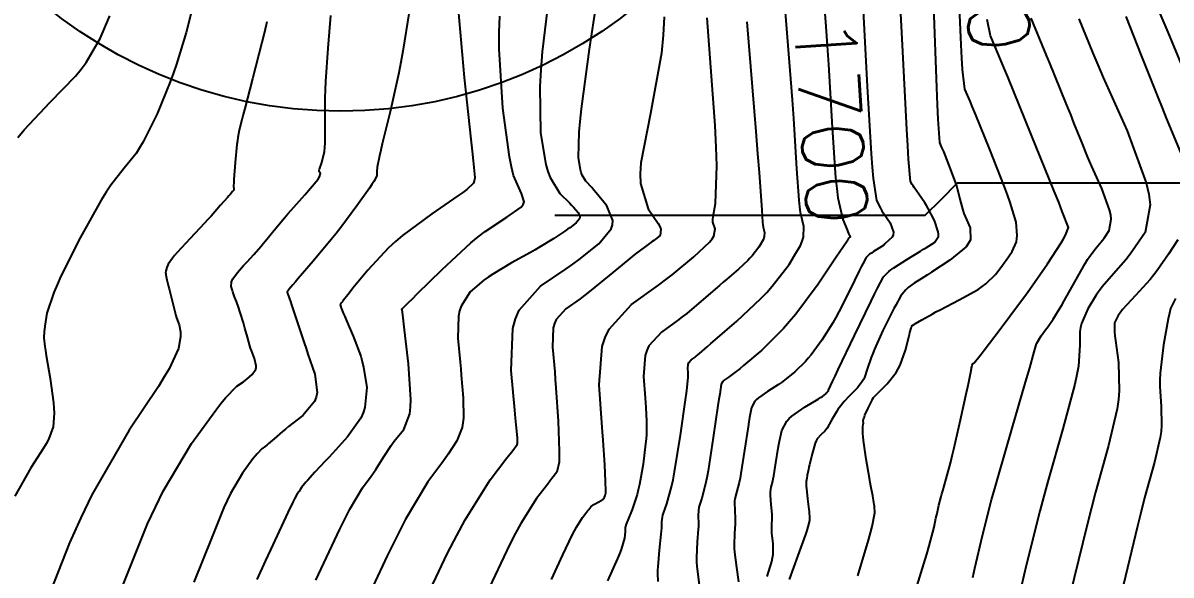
# Model space of a CAD drawing. Header units: metres. Extents: x 837117 to 838477, y 1189012 to 1191015.
# Drawn here: x 837704 to 837775.3, y 1189275.1 to 1189309.4 of the extents above; entities that cross this region are included whole.
import ezdxf

# ---------------------------------------------------------------- set-up
doc = ezdxf.new("R2010")
doc.units = ezdxf.units.M
doc.header["$LTSCALE"] = 0.3
for name, color, linetype in [('CIRCULOS', 60, 'Continuous'), ('COTAS 10', 1, 'Continuous'), ('COTAS INT', 252, 'Continuous')]:
    doc.layers.add(name, color=color, linetype=linetype)
doc.layers.add('DRENAJE', color=5, linetype='Continuous', lineweight=25)
doc.styles.get("Standard").update_dxf_attribs({"font": 'simplex.shx'})

msp = doc.modelspace()

# ---------------------------------------------------------------- linework, layer by layer
at = {"layer": 'CIRCULOS'}
msp.add_circle((837723.733, 1189332.872), 29, dxfattribs=at)
at = {"layer": 'COTAS 10'}
for points, elevation in [([(837753.511, 1189313.78), (837753.865, 1189309.14), (837753.949, 1189307.937), (837754.027, 1189306.77), (837754.258, 1189302.848), (837754.475, 1189299.727), (837754.544, 1189299.065), (837754.618, 1189298.489), (837754.918, 1189297.14), (837755.186, 1189296.507), (837755.24, 1189296.383), (837755.284, 1189296.281), (837755.369, 1189296.1), (837755.382, 1189296.067), (837755.381, 1189296.058), (837755.377, 1189296.05), (837755.347, 1189296.021), (837755.311, 1189295.999), (837755.297, 1189295.989), (837755.285, 1189295.978), (837755.273, 1189295.956), (837755.268, 1189295.945), (837755.261, 1189295.931), (837755.229, 1189295.864), (837754.922, 1189295.395), (837754.743, 1189295.128), (837754.523, 1189294.802), (837753.387, 1189293.132), (837751.997, 1189291.252), (837751.617, 1189290.794), (837751.239, 1189290.362), (837749.893, 1189289.03), (837748.762, 1189288.067), (837748.521, 1189287.868), (837748.31, 1189287.699), (837747.81, 1189287.333), (837747.562, 1189287.162), (837747.511, 1189287.115), (837747.468, 1189287.069), (837747.378, 1189286.906), (837747.277, 1189286.299), (837747.227, 1189285.974), (837747.168, 1189285.58), (837746.876, 1189283.588), (837746.551, 1189281.527), (837746.471, 1189281.09), (837746.395, 1189280.71), (837746.158, 1189279.821), (837745.998, 1189279.34), (837745.971, 1189279.218), (837745.951, 1189279.101), (837745.944, 1189278.718), (837745.957, 1189278.259), (837745.952, 1189278.093), (837745.942, 1189277.91), (837745.87, 1189277.112), (837745.83, 1189276.151), (837745.839, 1189275.867), (837745.858, 1189275.574), (837745.999, 1189274.448)], 1700), ([(837727.997, 1189271.421), (837730.374, 1189276.416), (837730.939, 1189277.513), (837731.463, 1189278.487), (837733.019, 1189280.972), (837734.062, 1189282.326), (837734.263, 1189282.588), (837734.426, 1189282.799), (837734.7, 1189283.152), (837734.716, 1189283.234), (837734.718, 1189283.275), (837734.719, 1189283.324), (837734.709, 1189283.566), (837734.637, 1189284.387), (837734.599, 1189284.8), (837734.552, 1189285.295), (837734.313, 1189287.752), (837734.416, 1189290.371), (837734.584, 1189290.968), (837734.813, 1189291.508), (837736.142, 1189292.995), (837737.748, 1189294.08), (837738.151, 1189294.368), (837738.536, 1189294.65), (837739.774, 1189295.622), (837740.53, 1189296.556), (837740.61, 1189296.814), (837740.635, 1189297.071), (837740.257, 1189297.998), (837739.607, 1189298.793), (837739.46, 1189298.968), (837739.327, 1189299.122), (837738.965, 1189299.516), (837738.73, 1189299.902), (837738.676, 1189300.052), (837738.628, 1189300.221), (837738.496, 1189300.985), (837738.541, 1189302.557), (837738.605, 1189303.235), (837738.691, 1189304.019), (837739.185, 1189307.725), (837739.776, 1189311.55)], 1690), ([(837709.982, 1189273.877), (837711.73, 1189278.227), (837712.216, 1189279.274), (837712.702, 1189280.253), (837714.461, 1189283.218), (837715.964, 1189285.298), (837716.289, 1189285.718), (837716.574, 1189286.071), (837717.271, 1189286.782), (837717.686, 1189287.058), (837717.792, 1189287.136), (837717.896, 1189287.215), (837718.24, 1189287.506), (837718.457, 1189287.84), (837718.48, 1189287.945), (837718.487, 1189288.056), (837718.381, 1189288.503), (837718.184, 1189289.001), (837718.134, 1189289.144), (837718.087, 1189289.29), (837717.933, 1189289.835), (837717.783, 1189290.399), (837717.738, 1189290.557), (837717.691, 1189290.716), (837717.512, 1189291.295), (837717.34, 1189291.812), (837717.298, 1189291.931), (837717.259, 1189292.039), (837717.141, 1189292.345), (837717.047, 1189292.588), (837717.024, 1189292.657), (837717.002, 1189292.726), (837716.932, 1189292.983), (837716.953, 1189293.274), (837716.989, 1189293.366), (837717.037, 1189293.462), (837717.316, 1189293.849), (837717.691, 1189294.275), (837717.8, 1189294.396), (837717.91, 1189294.518), (837718.325, 1189294.972), (837718.78, 1189295.484), (837718.916, 1189295.643), (837719.057, 1189295.81), (837719.6, 1189296.478), (837720.239, 1189297.252), (837720.439, 1189297.487), (837720.649, 1189297.73), (837721.495, 1189298.682), (837722.2, 1189299.498), (837722.321, 1189299.656), (837722.411, 1189299.784), (837722.47, 1189300.003), (837722.393, 1189300.122), (837722.397, 1189300.189), (837722.411, 1189300.269), (837722.554, 1189300.681), (837722.717, 1189301.364), (837722.745, 1189301.616), (837722.764, 1189301.895), (837722.769, 1189303.13), (837722.768, 1189304.704), (837722.784, 1189305.197), (837722.806, 1189305.714), (837722.944, 1189307.789), (837723.121, 1189309.809)], 1680), ([(837759.076, 1189272.844), (837759.959, 1189275.748), (837760.138, 1189276.352), (837760.288, 1189276.87), (837760.594, 1189278.019), (837760.713, 1189278.584), (837760.746, 1189278.734), (837760.779, 1189278.88), (837760.895, 1189279.383), (837761.035, 1189279.93), (837761.082, 1189280.105), (837761.133, 1189280.289), (837761.35, 1189281.035), (837761.633, 1189282.089), (837761.726, 1189282.467), (837761.825, 1189282.882), (837762.235, 1189284.692), (837762.608, 1189286.396), (837762.684, 1189286.744), (837762.748, 1189287.039), (837762.878, 1189287.657), (837762.922, 1189287.886), (837762.931, 1189287.935), (837762.94, 1189287.979), (837762.961, 1189288.086), (837762.975, 1189288.143), (837762.979, 1189288.154), (837762.983, 1189288.164), (837762.999, 1189288.185), (837763.021, 1189288.197), (837763.029, 1189288.202), (837763.038, 1189288.207), (837763.078, 1189288.227), (837763.355, 1189288.563), (837763.514, 1189288.767), (837763.708, 1189289.019), (837764.706, 1189290.329), (837765.904, 1189291.939), (837766.224, 1189292.381), (837766.539, 1189292.82), (837767.635, 1189294.392), (837768.483, 1189295.685), (837768.641, 1189295.949), (837768.766, 1189296.172), (837768.94, 1189296.638), (837768.561, 1189297.648), (837768.337, 1189298.214), (837768.061, 1189298.904), (837766.636, 1189302.43), (837765.174, 1189306.005), (837764.875, 1189306.726), (837764.623, 1189307.331), (837764.095, 1189308.545), (837763.888, 1189309.574)], 1710)]:
    msp.add_lwpolyline(points, dxfattribs=dict(at, elevation=elevation))
at = {"layer": 'COTAS INT'}
for points, elevation in [([(837750.231, 1189274.966), (837750.52, 1189275.895), (837750.566, 1189276.121), (837750.599, 1189276.333), (837750.596, 1189276.988), (837750.527, 1189277.512), (837750.517, 1189277.642), (837750.511, 1189277.765), (837750.522, 1189278.157), (837750.538, 1189278.565), (837750.534, 1189278.698), (837750.527, 1189278.841), (837750.473, 1189279.43), (837750.428, 1189279.992), (837750.427, 1189280.117), (837750.43, 1189280.229), (837750.482, 1189280.521), (837750.578, 1189280.878), (837750.608, 1189281.03), (837750.64, 1189281.206), (837750.771, 1189282.032), (837750.913, 1189282.933), (837750.952, 1189283.155), (837750.992, 1189283.365), (837751.136, 1189284.026), (837751.446, 1189284.608), (837751.591, 1189284.769), (837751.76, 1189284.93), (837752.585, 1189285.508), (837753.386, 1189285.981), (837753.541, 1189286.075), (837753.667, 1189286.153), (837753.878, 1189286.3), (837753.901, 1189286.339), (837753.913, 1189286.357), (837753.936, 1189286.385), (837753.959, 1189286.41), (837753.966, 1189286.417), (837753.972, 1189286.424), (837753.997, 1189286.449), (837754.019, 1189286.477), (837754.024, 1189286.487), (837754.029, 1189286.496), (837754.042, 1189286.535), (837754.295, 1189287.081), (837754.45, 1189287.41), (837754.642, 1189287.815), (837755.645, 1189289.924), (837756.679, 1189292.074), (837756.891, 1189292.506), (837757.071, 1189292.868), (837757.451, 1189293.586), (837757.775, 1189293.906), (837757.919, 1189294.017), (837758.088, 1189294.137), (837758.893, 1189294.653), (837759.743, 1189295.17), (837759.939, 1189295.29), (837760.118, 1189295.401), (837760.622, 1189295.721), (837760.861, 1189296.086), (837760.872, 1189296.225), (837760.86, 1189296.38), (837760.617, 1189297.078), (837760.227, 1189297.82), (837760.122, 1189298.003), (837760.019, 1189298.177), (837759.654, 1189298.722), (837759.356, 1189299.136), (837759.294, 1189299.226), (837759.242, 1189299.307), (837759.127, 1189299.509), (837759.016, 1189300.887), (837758.966, 1189301.709), (837758.908, 1189302.722), (837758.628, 1189307.97), (837758.335, 1189313.478)], 1704), ([(837736.831, 1189312.366), (837736.245, 1189307.548), (837736.155, 1189306.433), (837736.096, 1189305.414), (837736.145, 1189302.523), (837736.484, 1189300.565), (837736.608, 1189300.133), (837736.745, 1189299.749), (837737.349, 1189298.76), (837737.943, 1189298.166), (837738.073, 1189298.031), (837738.189, 1189297.91), (837738.485, 1189297.576), (837738.587, 1189297.326), (837738.581, 1189297.256), (837738.559, 1189297.187), (837738.355, 1189296.935), (837737.958, 1189296.631), (837737.815, 1189296.53), (837737.657, 1189296.42), (837736.968, 1189295.96), (837736.089, 1189295.417), (837735.812, 1189295.255), (837735.521, 1189295.088), (837734.348, 1189294.441), (837733.183, 1189293.752), (837732.897, 1189293.558), (837732.627, 1189293.362), (837731.783, 1189292.644), (837731.215, 1189291.761), (837731.119, 1189291.46), (837731.049, 1189291.136), (837731.018, 1189289.766), (837731.154, 1189288.267), (837731.189, 1189287.862), (837731.224, 1189287.461), (837731.344, 1189286.051), (837731.353, 1189284.8), (837731.318, 1189284.501), (837731.267, 1189284.221), (837730.949, 1189283.381), (837730.414, 1189282.559), (837730.226, 1189282.292), (837730.022, 1189282.007), (837729.142, 1189280.833), (837727.742, 1189278.472), (837727.209, 1189277.438), (837726.613, 1189276.239), (837723.939, 1189270.539)], 1688), ([(837755.869, 1189275.007), (837756.526, 1189277.224), (837756.651, 1189277.682), (837756.751, 1189278.072), (837756.907, 1189278.919), (837756.885, 1189279.328), (837756.873, 1189279.441), (837756.858, 1189279.555), (837756.783, 1189279.969), (837756.665, 1189280.573), (837756.624, 1189280.807), (837756.579, 1189281.07), (837756.383, 1189282.26), (837756.214, 1189283.406), (837756.186, 1189283.64), (837756.166, 1189283.838), (837756.161, 1189284.255), (837756.195, 1189284.423), (837756.201, 1189284.464), (837756.204, 1189284.503), (837756.2, 1189284.625), (837756.235, 1189284.811), (837756.264, 1189284.891), (837756.3, 1189284.982), (837756.499, 1189285.414), (837756.703, 1189285.827), (837756.743, 1189285.907), (837756.776, 1189285.971), (837756.832, 1189286.079), (837756.966, 1189286.214), (837757.047, 1189286.296), (837757.148, 1189286.397), (837757.671, 1189286.923), (837758.241, 1189287.64), (837758.371, 1189287.862), (837758.489, 1189288.094), (837758.814, 1189289.013), (837759.019, 1189289.825), (837759.061, 1189289.988), (837759.096, 1189290.125), (837759.172, 1189290.399), (837759.2, 1189290.48), (837759.205, 1189290.496), (837759.209, 1189290.509), (837759.217, 1189290.532), (837759.31, 1189290.591), (837759.369, 1189290.627), (837759.443, 1189290.671), (837759.826, 1189290.903), (837760.473, 1189291.268), (837760.713, 1189291.396), (837760.979, 1189291.536), (837762.158, 1189292.142), (837763.327, 1189292.802), (837763.587, 1189292.977), (837763.82, 1189293.148), (837764.429, 1189293.737), (837764.846, 1189294.298), (837764.958, 1189294.452), (837765.067, 1189294.605), (837765.449, 1189295.153), (837765.711, 1189295.762), (837765.745, 1189295.954), (837765.763, 1189296.156), (837765.686, 1189296.971), (837765.325, 1189298.2), (837765.163, 1189298.663), (837764.974, 1189299.18), (837764.069, 1189301.49), (837763.172, 1189303.682), (837762.989, 1189304.124), (837762.835, 1189304.495), (837762.511, 1189305.239), (837762.364, 1189306.461), (837762.362, 1189306.477), (837762.318, 1189307.159), (837762.273, 1189307.988), (837762.097, 1189312.209)], 1708), ([(837743.449, 1189274.66), (837743.43, 1189275.153), (837743.438, 1189275.349), (837743.451, 1189275.571), (837743.544, 1189276.589), (837743.643, 1189277.583), (837743.66, 1189277.79), (837743.673, 1189277.968), (837743.679, 1189278.362), (837743.713, 1189278.655), (837743.743, 1189278.768), (837743.781, 1189278.895), (837743.995, 1189279.471), (837744.29, 1189280.532), (837744.38, 1189280.965), (837744.473, 1189281.459), (837744.839, 1189283.748), (837745.15, 1189285.932), (837745.209, 1189286.361), (837745.256, 1189286.712), (837745.327, 1189287.346), (837745.317, 1189287.51), (837745.313, 1189287.565), (837745.309, 1189287.625), (837745.289, 1189287.88), (837745.309, 1189288.134), (837745.329, 1189288.194), (837745.356, 1189288.25), (837745.506, 1189288.412), (837745.7, 1189288.555), (837745.755, 1189288.597), (837745.81, 1189288.641), (837746.013, 1189288.81), (837746.497, 1189289.228), (837746.729, 1189289.429), (837747.003, 1189289.667), (837748.348, 1189290.833), (837749.833, 1189292.228), (837750.196, 1189292.61), (837750.537, 1189292.99), (837751.594, 1189294.349), (837751.944, 1189294.942), (837752.291, 1189295.531), (837752.406, 1189295.8), (837752.486, 1189296.044), (837752.495, 1189296.715), (837752.301, 1189297.571), (837752.254, 1189297.932), (837752.209, 1189298.346), (837752.073, 1189300.287), (837751.873, 1189303.416), (837751.79, 1189304.579), (837751.693, 1189305.87), (837751.242, 1189311.606)], 1698), ([(837714.688, 1189310.999), (837714.122, 1189308.759), (837713.536, 1189306.798), (837713.346, 1189306.251), (837713.145, 1189305.703), (837712.319, 1189303.71), (837711.457, 1189301.973), (837711.233, 1189301.586), (837711.016, 1189301.24), (837710.285, 1189300.329), (837709.446, 1189299.275), (837709.161, 1189298.837), (837708.853, 1189298.337), (837707.55, 1189296.007), (837706.349, 1189293.62), (837706.105, 1189293.084), (837705.901, 1189292.602), (837705.482, 1189291.313), (837705.35, 1189290.51), (837705.325, 1189290.335), (837705.306, 1189290.18), (837705.278, 1189289.79), (837705.343, 1189289.246), (837705.381, 1189288.994), (837705.429, 1189288.699), (837705.673, 1189287.265), (837705.887, 1189285.756), (837705.916, 1189285.413), (837705.93, 1189285.103), (837705.872, 1189284.253), (837705.571, 1189283.477), (837705.432, 1189283.212), (837705.27, 1189282.927), (837704.484, 1189281.719), (837703.475, 1189279.945)], 1676), ([(837760.545, 1189310.96), (837760.754, 1189305.338), (837760.798, 1189304.256), (837760.837, 1189303.38), (837760.927, 1189301.934), (837761.046, 1189301.659), (837761.103, 1189301.522), (837761.171, 1189301.359), (837761.502, 1189300.55), (837761.851, 1189299.625), (837761.93, 1189299.389), (837762.002, 1189299.161), (837762.198, 1189298.412), (837762.384, 1189297.715), (837762.45, 1189297.521), (837762.521, 1189297.327), (837762.832, 1189296.621), (837762.853, 1189295.88), (837762.742, 1189295.664), (837762.581, 1189295.443), (837761.58, 1189294.606), (837760.432, 1189293.859), (837760.178, 1189293.696), (837759.952, 1189293.552), (837759.368, 1189293.186), (837758.996, 1189292.917), (837758.903, 1189292.832), (837758.815, 1189292.744), (837758.533, 1189292.389), (837758.21, 1189291.828), (837758.095, 1189291.609), (837757.969, 1189291.363), (837757.421, 1189290.243), (837756.895, 1189289.086), (837756.783, 1189288.816), (837756.684, 1189288.568), (837756.448, 1189287.852), (837756.266, 1189287.324), (837756.203, 1189287.194), (837756.133, 1189287.071), (837755.834, 1189286.686), (837755.503, 1189286.349), (837755.413, 1189286.256), (837755.324, 1189286.163), (837755.01, 1189285.829), (837754.703, 1189285.449), (837754.619, 1189285.328), (837754.535, 1189285.199), (837754.233, 1189284.673), (837753.947, 1189284.186), (837753.873, 1189284.082), (837753.801, 1189283.99), (837753.558, 1189283.771), (837753.336, 1189283.508), (837753.276, 1189283.39), (837753.218, 1189283.251), (837753.015, 1189282.586), (837752.85, 1189281.898), (837752.815, 1189281.746), (837752.785, 1189281.61), (837752.718, 1189281.254), (837752.685, 1189281.045), (837752.677, 1189281), (837752.669, 1189280.962), (837752.645, 1189280.871), (837752.646, 1189280.673), (837752.654, 1189280.567), (837752.666, 1189280.438), (837752.738, 1189279.786), (837752.812, 1189279.132), (837752.826, 1189279.001), (837752.836, 1189278.892), (837752.848, 1189278.679), (837752.846, 1189278.601), (837752.847, 1189278.576), (837752.849, 1189278.55), (837752.863, 1189278.446), (837752.762, 1189278.043), (837752.691, 1189277.829), (837752.601, 1189277.571), (837752.124, 1189276.27), (837751.593, 1189274.784)], 1706), ([(837727.987, 1189310.045), (837727.599, 1189307.593), (837727.474, 1189306.919), (837727.34, 1189306.246), (837726.795, 1189303.835), (837726.311, 1189301.849), (837726.216, 1189301.444), (837726.139, 1189301.102), (837726.003, 1189300.394), (837725.984, 1189300.131), (837725.981, 1189300.07), (837725.978, 1189300.014), (837725.977, 1189299.856), (837725.79, 1189299.494), (837725.671, 1189299.309), (837725.522, 1189299.088), (837724.743, 1189297.986), (837723.736, 1189296.645), (837723.445, 1189296.273), (837723.148, 1189295.902), (837722.029, 1189294.558), (837721.094, 1189293.471), (837720.913, 1189293.261), (837720.766, 1189293.09), (837720.515, 1189292.799), (837720.485, 1189292.764), (837720.476, 1189292.754), (837720.468, 1189292.744), (837720.437, 1189292.706), (837720.413, 1189292.667), (837720.41, 1189292.656), (837720.408, 1189292.645), (837720.409, 1189292.605), (837720.421, 1189292.565), (837720.425, 1189292.553), (837720.429, 1189292.542), (837720.446, 1189292.5), (837720.546, 1189292.211), (837720.603, 1189292.043), (837720.672, 1189291.838), (837721.026, 1189290.78), (837721.459, 1189289.487), (837721.578, 1189289.134), (837721.696, 1189288.783), (837722.12, 1189287.532), (837722.262, 1189286.386), (837722.203, 1189286.101), (837722.102, 1189285.831), (837721.379, 1189284.972), (837720.496, 1189284.282), (837720.293, 1189284.119), (837720.107, 1189283.967), (837719.588, 1189283.518), (837719.227, 1189283.196), (837719.142, 1189283.125), (837719.064, 1189283.061), (837718.835, 1189282.896), (837718.537, 1189282.592), (837718.416, 1189282.441), (837718.277, 1189282.262), (837717.635, 1189281.374), (837716.884, 1189280.108), (837716.677, 1189279.69), (837716.469, 1189279.243), (837715.723, 1189277.386), (837714.596, 1189274.607)], 1682), ([(837731.035, 1189310.192), (837731.402, 1189305.972), (837731.825, 1189302.129), (837731.904, 1189301.385), (837731.967, 1189300.779), (837732.056, 1189299.746), (837732.035, 1189299.614), (837732.028, 1189299.576), (837732.02, 1189299.538), (837731.987, 1189299.395), (837731.567, 1189299.014), (837731.316, 1189298.826), (837731.005, 1189298.602), (837729.395, 1189297.495), (837727.571, 1189296.143), (837727.125, 1189295.765), (837726.706, 1189295.385), (837725.409, 1189294.001), (837724.492, 1189292.865), (837724.313, 1189292.642), (837724.165, 1189292.459), (837723.902, 1189292.126), (837723.847, 1189292.054), (837723.832, 1189292.034), (837723.817, 1189292.015), (837723.76, 1189291.946), (837723.717, 1189291.879), (837723.711, 1189291.86), (837723.707, 1189291.842), (837723.714, 1189291.776), (837723.737, 1189291.706), (837723.744, 1189291.685), (837723.751, 1189291.663), (837723.779, 1189291.582), (837723.91, 1189291.271), (837723.982, 1189291.106), (837724.069, 1189290.906), (837724.515, 1189289.899), (837724.976, 1189288.659), (837725.073, 1189288.313), (837725.157, 1189287.966), (837725.35, 1189286.703), (837725.232, 1189285.459), (837725.12, 1189285.124), (837724.973, 1189284.794), (837724.157, 1189283.634), (837723.211, 1189282.608), (837722.983, 1189282.361), (837722.77, 1189282.131), (837722.122, 1189281.435), (837721.66, 1189280.929), (837721.563, 1189280.82), (837721.481, 1189280.723), (837721.297, 1189280.481), (837721.199, 1189280.326), (837721.171, 1189280.284), (837721.142, 1189280.242), (837721.034, 1189280.094), (837720.875, 1189279.827), (837720.815, 1189279.71), (837720.748, 1189279.575), (837720.445, 1189278.93), (837719.523, 1189276.938), (837719.065, 1189275.952), (837718.519, 1189274.779)], 1684), ([(837756.181, 1189310.124), (837756.443, 1189305.409), (837756.691, 1189301.225), (837756.755, 1189300.387), (837756.817, 1189299.688), (837757.022, 1189298.324), (837757.267, 1189297.835), (837757.354, 1189297.687), (837757.438, 1189297.554), (837757.449, 1189297.535), (837757.859, 1189296.941), (837758.081, 1189296.346), (837758.057, 1189296.192), (837757.996, 1189296.043), (837757.566, 1189295.64), (837757.465, 1189295.546), (837757.044, 1189295.282), (837756.827, 1189295.145), (837756.698, 1189295.057), (837756.589, 1189294.979), (837756.368, 1189294.782), (837756.162, 1189294.391), (837756.063, 1189294.191), (837755.946, 1189293.952), (837755.372, 1189292.757), (837754.683, 1189291.394), (837754.493, 1189291.049), (837754.304, 1189290.719), (837753.628, 1189289.642), (837752.962, 1189288.741), (837752.78, 1189288.521), (837752.599, 1189288.314), (837751.954, 1189287.676), (837751.305, 1189287.152), (837751.122, 1189287.017), (837750.937, 1189286.887), (837750.256, 1189286.455), (837749.683, 1189286.058), (837749.566, 1189285.951), (837749.466, 1189285.844), (837749.257, 1189285.466), (837749.134, 1189284.832), (837749.09, 1189284.564), (837749.04, 1189284.256), (837748.823, 1189282.81), (837748.595, 1189281.366), (837748.539, 1189281.06), (837748.486, 1189280.794), (837748.32, 1189280.171), (837748.214, 1189279.784), (837748.199, 1189279.667), (837748.19, 1189279.546), (837748.208, 1189279.074), (837748.242, 1189278.55), (837748.243, 1189278.396), (837748.24, 1189278.237), (837748.196, 1189277.634), (837748.175, 1189276.929), (837748.186, 1189276.707), (837748.204, 1189276.473), (837748.33, 1189275.53), (837748.436, 1189274.623)], 1702), ([(837774.567, 1189310.074), (837775.109, 1189308.786), (837776.328, 1189305.883)], 1718), ([(837703.668, 1189302.234), (837704.063, 1189302.719), (837705.689, 1189304.424), (837707.249, 1189306.044), (837707.602, 1189306.477), (837707.921, 1189306.902), (837708.789, 1189308.378), (837709.379, 1189309.8)], 1674), ([(837719.148, 1189309.412), (837718.992, 1189308.776), (837718.835, 1189308.144), (837718.258, 1189305.885), (837717.775, 1189304.034), (837717.676, 1189303.658), (837717.593, 1189303.343), (837717.418, 1189302.697), (837717.337, 1189302.231), (837717.312, 1189302.029), (837717.286, 1189301.794), (837717.183, 1189300.681), (837717.1, 1189299.619), (837717.087, 1189299.416), (837717.078, 1189299.252), (837717.082, 1189298.992), (837717.091, 1189298.973), (837717.086, 1189298.961), (837717.077, 1189298.948), (837717.018, 1189298.877), (837716.854, 1189298.693), (837716.779, 1189298.607), (837716.692, 1189298.508), (837716.271, 1189298.024), (837715.674, 1189297.355), (837715.476, 1189297.138), (837715.263, 1189296.908), (837714.379, 1189295.963), (837713.574, 1189295.087), (837713.413, 1189294.901), (837713.278, 1189294.739), (837713.012, 1189294.357), (837712.932, 1189294.16), (837712.915, 1189294.115), (837712.899, 1189294.073), (837712.86, 1189293.958), (837712.855, 1189293.819), (837712.862, 1189293.762), (837712.872, 1189293.697), (837712.938, 1189293.399), (837713.042, 1189292.973), (837713.078, 1189292.827), (837713.115, 1189292.671), (837713.273, 1189292.006), (837713.444, 1189291.34), (837713.49, 1189291.183), (837713.535, 1189291.036), (837713.692, 1189290.604), (837713.779, 1189290.161), (837713.78, 1189290.008), (837713.771, 1189289.842), (837713.655, 1189289.132), (837713.074, 1189287.871), (837712.771, 1189287.356), (837712.408, 1189286.77), (837710.584, 1189284.059), (837708.259, 1189280.026), (837707.579, 1189278.607), (837706.884, 1189277.057), (837704.241, 1189270.368)], 1678), ([(837722.192, 1189274.734), (837723.681, 1189277.907), (837724.012, 1189278.574), (837724.308, 1189279.149), (837725.088, 1189280.464), (837725.622, 1189281.191), (837725.764, 1189281.397), (837725.903, 1189281.604), (837726.383, 1189282.366), (837726.861, 1189283.101), (837726.999, 1189283.29), (837727.138, 1189283.474), (837727.662, 1189284.088), (837728.033, 1189285.065), (837728.077, 1189285.477), (837728.095, 1189285.952), (837727.945, 1189288.177), (837727.691, 1189290.292), (837727.603, 1189291.023), (837727.54, 1189291.548), (837727.538, 1189291.559), (837727.538, 1189291.562), (837727.537, 1189291.565), (837727.535, 1189291.573), (837727.533, 1189291.58), (837727.534, 1189291.582), (837727.534, 1189291.584), (837727.539, 1189291.591), (837727.546, 1189291.599), (837727.548, 1189291.601), (837727.551, 1189291.603), (837727.561, 1189291.61), (837727.947, 1189291.987), (837728.187, 1189292.222), (837728.484, 1189292.514), (837730.036, 1189294.038), (837731.825, 1189295.689), (837732.271, 1189296.06), (837732.696, 1189296.394), (837734.054, 1189297.29), (837734.935, 1189297.913), (837735.059, 1189298.074), (837735.132, 1189298.232), (837734.962, 1189298.76), (837734.475, 1189299.876), (837734.347, 1189300.404), (837734.222, 1189301.026), (837733.794, 1189304.062), (837733.573, 1189307.734), (837733.578, 1189308.757), (837733.611, 1189309.783)], 1686), ([(837743.818, 1189309.73), (837743.759, 1189308.586), (837743.661, 1189307.473), (837742.976, 1189303.718), (837742.382, 1189300.652), (837742.34, 1189299.974), (837742.352, 1189299.371), (837742.837, 1189297.807), (837743.456, 1189296.896), (837743.553, 1189296.704), (837743.617, 1189296.537), (837743.576, 1189296.15), (837743.284, 1189295.912), (837743.189, 1189295.84), (837743.088, 1189295.764), (837742.675, 1189295.468), (837742.052, 1189294.998), (837741.82, 1189294.814), (837741.561, 1189294.605), (837740.408, 1189293.654), (837739.191, 1189292.666), (837738.891, 1189292.433), (837738.608, 1189292.219), (837737.72, 1189291.593), (837737.117, 1189290.919), (837737.014, 1189290.674), (837736.937, 1189290.403), (837736.891, 1189289.215), (837737.024, 1189287.686), (837737.062, 1189287.2), (837737.099, 1189286.687), (837737.236, 1189284.61), (837737.309, 1189282.752), (837737.306, 1189282.377), (837737.293, 1189282.063), (837737.163, 1189281.433), (837736.849, 1189281.041), (837736.72, 1189280.876), (837736.573, 1189280.687), (837735.889, 1189279.803), (837734.921, 1189278.257), (837734.595, 1189277.652), (837734.244, 1189276.969), (837732.766, 1189273.863)], 1692), ([(837736.822, 1189274.768), (837737.534, 1189276.305), (837738.114, 1189277.523), (837738.252, 1189277.791), (837738.38, 1189278.028), (837738.759, 1189278.634), (837739.029, 1189278.983), (837739.087, 1189279.058), (837739.139, 1189279.124), (837739.269, 1189279.286), (837739.39, 1189279.394), (837739.437, 1189279.425), (837739.489, 1189279.458), (837739.724, 1189279.584), (837739.951, 1189279.711), (837739.998, 1189279.743), (837740.037, 1189279.775), (837740.124, 1189279.883), (837740.161, 1189279.986), (837740.169, 1189280.016), (837740.176, 1189280.045), (837740.197, 1189280.153), (837740.197, 1189280.487), (837740.191, 1189280.658), (837740.183, 1189280.865), (837740.134, 1189281.896), (837740.04, 1189283.424), (837740.004, 1189283.943), (837739.964, 1189284.504), (837739.784, 1189286.879), (837739.967, 1189289.251), (837740.155, 1189289.811), (837740.404, 1189290.329), (837741.802, 1189291.85), (837743.484, 1189293.063), (837743.912, 1189293.387), (837744.324, 1189293.706), (837745.677, 1189294.815), (837746.637, 1189295.736), (837746.801, 1189295.937), (837746.92, 1189296.114), (837746.986, 1189296.557), (837746.856, 1189296.975), (837746.853, 1189297.136), (837746.864, 1189297.317), (837747.023, 1189298.137), (837747.097, 1189300.484), (837747.055, 1189301.627), (837746.986, 1189302.985), (837746.508, 1189309.674)], 1694), ([(837748.973, 1189309.431), (837749.521, 1189302.6), (837749.63, 1189301.22), (837749.719, 1189300.062), (837749.887, 1189297.726), (837749.941, 1189296.972), (837749.958, 1189296.811), (837749.976, 1189296.671), (837750.052, 1189296.339), (837750.048, 1189296.078), (837750.017, 1189295.984), (837749.972, 1189295.879), (837749.701, 1189295.42), (837749.291, 1189294.892), (837749.159, 1189294.745), (837749.018, 1189294.596), (837748.441, 1189294.054), (837747.726, 1189293.435), (837747.498, 1189293.238), (837747.257, 1189293.03), (837746.277, 1189292.184), (837745.227, 1189291.311), (837744.941, 1189291.085), (837744.658, 1189290.866), (837743.654, 1189290.131), (837742.88, 1189289.29), (837742.742, 1189289.003), (837742.638, 1189288.693), (837742.537, 1189287.379), (837742.636, 1189286.065), (837742.659, 1189285.754), (837742.678, 1189285.467), (837742.73, 1189284.621), (837742.72, 1189283.788), (837742.7, 1189283.509), (837742.674, 1189283.209), (837742.518, 1189281.95), (837742.29, 1189280.667), (837742.217, 1189280.351), (837742.141, 1189280.053), (837741.833, 1189279.121), (837741.565, 1189278.451), (837741.515, 1189278.319), (837741.474, 1189278.209), (837741.414, 1189278.006), (837741.409, 1189277.872), (837741.404, 1189277.805), (837741.396, 1189277.727), (837741.356, 1189277.338), (837741.163, 1189276.646), (837741.059, 1189276.377), (837740.933, 1189276.074), (837740.296, 1189274.696)], 1696), ([(837763.007, 1189274.896), (837763.138, 1189275.486), (837763.606, 1189277.513), (837764.17, 1189279.719), (837764.361, 1189280.421), (837764.568, 1189281.163), (837765.441, 1189284.172), (837766.243, 1189286.888), (837766.405, 1189287.446), (837766.54, 1189287.918), (837766.811, 1189288.922), (837766.94, 1189289.35), (837766.986, 1189289.461), (837767.037, 1189289.567), (837767.258, 1189289.922), (837767.522, 1189290.28), (837767.601, 1189290.389), (837767.681, 1189290.502), (837767.989, 1189290.946), (837768.391, 1189291.589), (837768.531, 1189291.827), (837768.683, 1189292.092), (837769.333, 1189293.265), (837769.981, 1189294.409), (837770.131, 1189294.654), (837770.269, 1189294.869), (837770.662, 1189295.39), (837770.976, 1189295.749), (837771.064, 1189295.861), (837771.153, 1189295.979), (837771.476, 1189296.455), (837771.602, 1189297.168), (837771.567, 1189297.436), (837771.502, 1189297.735), (837771.011, 1189299.067), (837770.401, 1189300.441), (837770.26, 1189300.765), (837770.131, 1189301.064), (837769.769, 1189301.943), (837769.287, 1189303.15), (837769.083, 1189303.656), (837768.848, 1189304.237), (837767.745, 1189306.955), (837767.707, 1189307.049), (837766.636, 1189309.655)], 1712), ([(837769.584, 1189309.608), (837770.46, 1189307.482), (837770.77, 1189306.757), (837771.111, 1189305.973), (837772.586, 1189302.652), (837773.773, 1189299.429), (837773.932, 1189298.707), (837774.017, 1189298.059), (837773.71, 1189296.335), (837772.93, 1189295.184), (837772.716, 1189294.898), (837772.503, 1189294.626), (837771.744, 1189293.76), (837771.04, 1189292.955), (837770.863, 1189292.722), (837770.692, 1189292.484), (837770.14, 1189291.587), (837769.76, 1189290.679), (837769.699, 1189290.434), (837769.656, 1189290.192), (837769.659, 1189289.341), (837769.572, 1189288.037), (837769.473, 1189287.51), (837769.34, 1189286.91), (837768.589, 1189284.139), (837767.653, 1189280.864), (837767.405, 1189279.946), (837767.161, 1189279.022), (837766.318, 1189275.644), (837765.588, 1189272.53)], 1714), ([(837772.506, 1189309.748), (837773.466, 1189307.331), (837774.49, 1189304.747), (837774.758, 1189304.082), (837775.02, 1189303.439), (837775.907, 1189301.298)], 1716), ([(837775.731, 1189295.875), (837775.166, 1189294.985), (837774.46, 1189293.978), (837774.242, 1189293.699), (837774.013, 1189293.42), (837773.102, 1189292.413), (837772.306, 1189291.541), (837772.151, 1189291.348), (837772.023, 1189291.175), (837771.795, 1189290.724), (837771.806, 1189290.155), (837771.829, 1189289.908), (837771.861, 1189289.622), (837772.05, 1189288.266), (837772.105, 1189286.496), (837772.053, 1189285.949), (837771.973, 1189285.377), (837771.438, 1189283.106), (837770.628, 1189280.195), (837770.373, 1189279.22), (837770.106, 1189278.172), (837769.029, 1189273.774)], 1716), ([(837775.599, 1189292.24), (837775.294, 1189291.604), (837775.212, 1189291.316), (837775.131, 1189290.979), (837774.844, 1189289.359), (837774.651, 1189287.591), (837774.628, 1189287.162), (837774.619, 1189286.758), (837774.695, 1189285.515), (837774.732, 1189284.334), (837774.698, 1189283.969), (837774.644, 1189283.588), (837774.287, 1189282.072), (837773.678, 1189279.84), (837773.464, 1189279.007), (837773.232, 1189278.08), (837772.23, 1189273.956)], 1718)]:
    msp.add_lwpolyline(points, dxfattribs=dict(at, elevation=elevation))
at = {"layer": 'DRENAJE'}
msp.add_polyline3d([(837819.008, 1189301.388, 0), (837818.008, 1189301.388, 0), (837817.008, 1189302.388, 0), (837788.018, 1189302.388, 0), (837787.019, 1189301.388, 0), (837786.019, 1189301.388, 0), (837785.019, 1189300.388, 0), (837784.02, 1189300.388, 0), (837783.02, 1189299.389, 0), (837762.027, 1189299.389, 0), (837761.027, 1189298.389, 0), (837760.028, 1189297.389, 0), (837737.035, 1189297.389, 0)], dxfattribs=at)

# ---------------------------------------------------------------- texts
at = {"layer": 'COTAS 10', "char_height": 3.8, "attachment_point": 7}
for s, insert, rotation in [('1710', (837761.532, 1189320.27, 1710), 276.05502), ('1700', (837751.869, 1189309.628, 1700), 273.85547)]:
    msp.add_mtext(s, dxfattribs=dict(at, insert=insert, rotation=rotation))

doc.saveas('drawing.dxf')
